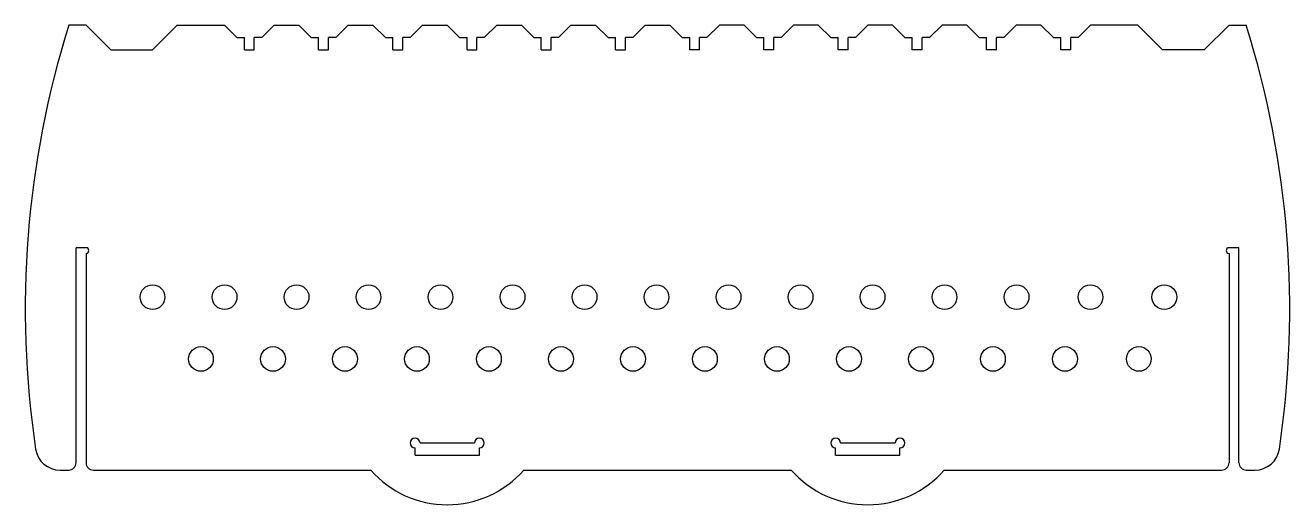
# Model space of a CAD drawing. Extents: x -137 to 374, y 29 to 223.
import ezdxf

# ---------------------------------------------------------------- set-up
doc = ezdxf.new("R2010")
doc.units = 0
doc.layers.get('0').update_dxf_attribs({"linetype": 'CONTINUOUS'})

msp = doc.modelspace()

# ---------------------------------------------------------------- linework, layer by layer
at = {"color": 7, "linetype": 'CONTINUOUS'}
for p, q in [((-112.66, 222.58), (-119.66, 222.58)), ((-112.66, 222.58), (-102.66, 212.58)), ((-75.77, 222.58), (-85.77, 212.58)), ((-75.77, 222.58), (-56.66, 222.58)), ((-56.66, 222.58), (-51.66, 217.58)), ((-36.66, 222.58), (-41.66, 217.58)), ((-36.66, 222.58), (-26.66, 222.58)), ((-26.66, 222.58), (-21.66, 217.58)), ((-6.66, 222.58), (-11.66, 217.58)), ((-6.66, 222.58), (3.34, 222.58)), ((3.34, 222.58), (8.34, 217.58)), ((23.34, 222.58), (18.34, 217.58)), ((23.34, 222.58), (33.34, 222.58)), ((33.34, 222.58), (38.34, 217.58)), ((53.34, 222.58), (48.34, 217.58)), ((53.34, 222.58), (63.34, 222.58)), ((63.34, 222.58), (68.34, 217.58)), ((83.34, 222.58), (78.34, 217.58)), ((83.34, 222.58), (93.34, 222.58)), ((93.34, 222.58), (98.34, 217.58)), ((113.34, 222.58), (108.34, 217.58)), ((113.34, 222.58), (123.34, 222.58)), ((123.34, 222.58), (128.34, 217.58)), ((143.34, 222.58), (138.34, 217.58)), ((153.34, 222.58), (143.34, 222.58)), ((153.34, 222.58), (158.34, 217.58)), ((173.34, 222.58), (168.34, 217.58)), ((183.34, 222.58), (173.34, 222.58)), ((183.34, 222.58), (188.34, 217.58)), ((203.34, 222.58), (198.34, 217.58)), ((213.34, 222.58), (203.34, 222.58)), ((213.34, 222.58), (218.34, 217.58)), ((233.34, 222.58), (228.34, 217.58)), ((243.34, 222.58), (233.34, 222.58)), ((243.34, 222.58), (248.34, 217.58)), ((263.34, 222.58), (258.34, 217.58)), ((273.34, 222.58), (263.34, 222.58)), ((273.34, 222.58), (278.34, 217.58)), ((293.34, 222.58), (288.34, 217.58)), ((312.44, 222.58), (293.34, 222.58)), ((312.44, 222.58), (322.44, 212.58)), ((349.34, 222.58), (339.34, 212.58)), ((349.34, 222.58), (356.34, 222.58)), ((-51.66, 217.58), (-48.66, 217.58)), ((-48.66, 212.58), (-48.66, 217.58)), ((-44.66, 212.58), (-44.66, 217.58)), ((-41.66, 217.58), (-44.66, 217.58)), ((-21.66, 217.58), (-18.66, 217.58)), ((-18.66, 212.58), (-18.66, 217.58)), ((-14.66, 212.58), (-14.66, 217.58)), ((-11.66, 217.58), (-14.66, 217.58)), ((8.34, 217.58), (11.34, 217.58)), ((11.34, 212.58), (11.34, 217.58)), ((18.34, 217.58), (15.34, 217.58)), ((15.34, 212.58), (15.34, 217.58)), ((38.34, 217.58), (41.34, 217.58)), ((41.34, 212.58), (41.34, 217.58)), ((48.34, 217.58), (45.34, 217.58)), ((45.34, 212.58), (45.34, 217.58)), ((68.34, 217.58), (71.34, 217.58)), ((71.34, 212.58), (71.34, 217.58)), ((78.34, 217.58), (75.34, 217.58)), ((75.34, 212.58), (75.34, 217.58)), ((98.34, 217.58), (101.34, 217.58)), ((101.34, 212.58), (101.34, 217.58)), ((105.34, 212.58), (105.34, 217.58)), ((108.34, 217.58), (105.34, 217.58)), ((128.34, 217.58), (131.34, 217.58)), ((131.34, 212.58), (131.34, 217.58)), ((138.34, 217.58), (135.34, 217.58)), ((135.34, 212.58), (135.34, 217.58)), ((158.34, 217.58), (161.34, 217.58)), ((161.34, 212.58), (161.34, 217.58)), ((168.34, 217.58), (165.34, 217.58)), ((165.34, 212.58), (165.34, 217.58)), ((188.34, 217.58), (191.34, 217.58)), ((191.34, 212.58), (191.34, 217.58)), ((198.34, 217.58), (195.34, 217.58)), ((195.34, 212.58), (195.34, 217.58)), ((218.34, 217.58), (221.34, 217.58)), ((221.34, 212.58), (221.34, 217.58)), ((225.34, 212.58), (225.34, 217.58)), ((228.34, 217.58), (225.34, 217.58)), ((248.34, 217.58), (251.34, 217.58)), ((251.34, 212.58), (251.34, 217.58)), ((255.34, 212.58), (255.34, 217.58)), ((258.34, 217.58), (255.34, 217.58)), ((278.34, 217.58), (281.34, 217.58)), ((281.34, 212.58), (281.34, 217.58)), ((288.34, 217.58), (285.34, 217.58)), ((285.34, 212.58), (285.34, 217.58)), ((-102.66, 212.58), (-85.77, 212.58)), ((-48.66, 212.58), (-44.66, 212.58)), ((-18.66, 212.58), (-14.66, 212.58)), ((11.34, 212.58), (15.34, 212.58)), ((41.34, 212.58), (45.34, 212.58)), ((71.34, 212.58), (75.34, 212.58)), ((101.34, 212.58), (105.34, 212.58)), ((135.34, 212.58), (131.34, 212.58)), ((165.34, 212.58), (161.34, 212.58)), ((195.34, 212.58), (191.34, 212.58)), ((225.34, 212.58), (221.34, 212.58)), ((255.34, 212.58), (251.34, 212.58)), ((285.34, 212.58), (281.34, 212.58)), ((339.34, 212.58), (322.44, 212.58)), ((-116.66, 45.58), (-116.66, 132.58)), ((-112.66, 132.58), (-116.66, 132.58)), ((-112.66, 130.27), (-112.66, 45.58)), ((353.34, 132.58), (349.34, 132.58)), ((349.34, 130.27), (349.34, 45.58)), ((353.34, 45.58), (353.34, 132.58)), ((20.34, 48.58), (20.34, 51.58)), ((22.34, 53.58), (44.34, 53.58)), ((46.34, 48.58), (46.34, 51.58)), ((190.34, 48.58), (190.34, 51.58)), ((192.34, 53.58), (214.34, 53.58)), ((216.34, 48.58), (216.34, 51.58)), ((20.34, 48.58), (46.34, 48.58)), ((190.34, 48.58), (216.34, 48.58)), ((-123.14, 42.58), (-119.66, 42.58)), ((-109.66, 42.58), (2.41, 42.58)), ((64.26, 42.58), (172.41, 42.58)), ((234.26, 42.58), (346.34, 42.58)), ((356.34, 42.58), (359.81, 42.58))]:
    msp.add_line(p, q, dxfattribs=at)
for centre in [(-85.77, 112.58), (-56.66, 112.58), (-27.56, 112.58), (1.54, 112.58), (30.64, 112.58), (59.75, 112.58), (88.85, 112.58), (117.95, 112.58), (147.06, 112.58), (176.16, 112.58), (205.26, 112.58), (234.36, 112.58), (263.47, 112.58), (293.34, 112.58), (323.21, 112.58), (-66.2, 87.58), (-37.09, 87.58), (-7.99, 87.58), (21.11, 87.58), (50.21, 87.58), (79.32, 87.58), (108.42, 87.58), (137.52, 87.58), (166.62, 87.58), (195.73, 87.58), (224.83, 87.58), (253.93, 87.58), (283.04, 87.58), (312.91, 87.58)]:
    msp.add_circle(centre, 5, dxfattribs=at)
for centre, radius, start, end in [((247.92, 107.67), 385.13, 162.641, 188.4454), ((-11.25, 107.67), 385.13, 351.5546, 17.359), ((-112.66, 131.43), 1.15, 270, 90), ((349.34, 131.43), 1.15, 90, 270), ((-123.14, 52.58), 10, 188.4454, 270), ((20.34, 53.58), 2, 0, 270), ((46.34, 53.58), 2, 270, 180), ((190.34, 53.58), 2, 0, 270), ((216.34, 53.58), 2, 270, 180), ((359.81, 52.58), 10, 270, 351.5546), ((-119.66, 45.58), 3, 270, 0), ((-109.66, 45.58), 3, 180, 270), ((33.34, 69.74), 41.16, 221.2879, 318.7121), ((203.34, 69.74), 41.16, 221.2879, 318.7121), ((346.34, 45.58), 3, 270, 0), ((356.34, 45.58), 3, 180, 270)]:
    msp.add_arc(centre, radius, start, end, dxfattribs=at)

doc.saveas('drawing.dxf')
